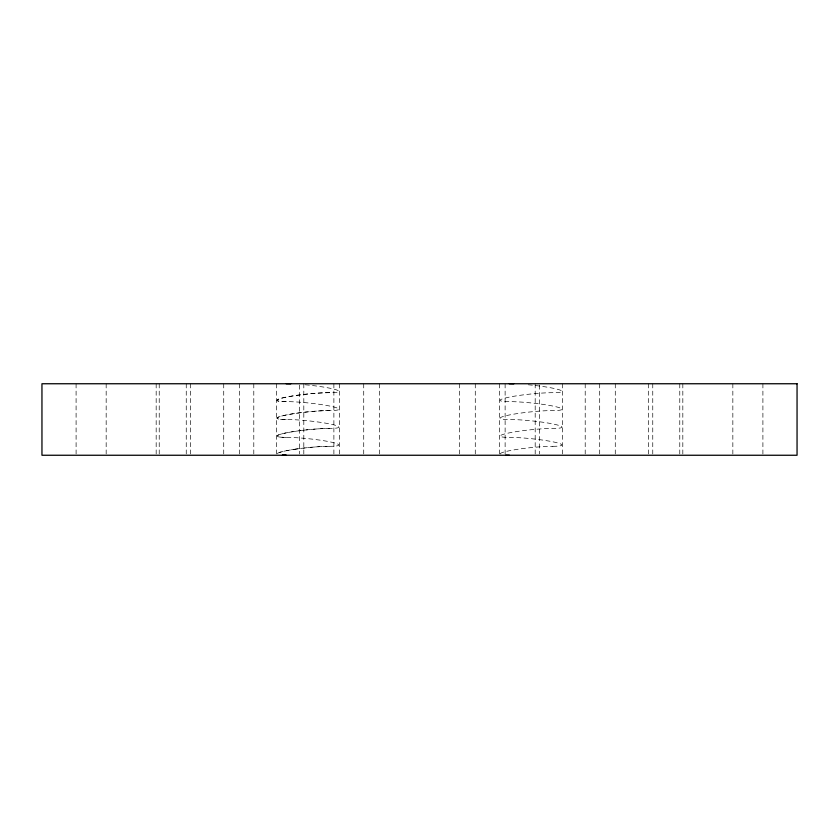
<?xml version="1.0" encoding="UTF-8"?>
<svg xmlns="http://www.w3.org/2000/svg" width="839" height="839" viewBox="0 0 839 839"><rect width="100%" height="100%" fill="white"/><g stroke="black" fill="none" stroke-linecap="round" stroke-linejoin="round"><path stroke-width="0.63" stroke-dasharray="4.2 3.15" d="M762.903 383.748L762.903 453.951M732.846 383.748L732.846 453.951M682.831 383.748L682.82 453.951M679.779 383.748L679.779 453.951M652.763 383.748L652.763 453.951M648.306 383.748L648.316 453.951M615.281 383.748L615.27 453.951M599.696 383.748L599.696 453.951M585.202 383.748L585.202 453.951M562.497 383.748L562.508 453.951M539.498 385.049L539.487 453.951M535.188 383.748L535.188 453.951M505.12 383.748L505.12 453.951M499.583 383.748L499.625 453.951M475.273 383.748L475.273 453.951M459.541 383.748L459.552 453.951M379.459 383.748L379.459 453.951M363.727 383.748L363.727 453.951M339.459 383.748L339.417 453.951M333.88 383.748L333.891 453.951M303.812 383.748L303.812 453.951M299.502 385.049L299.502 453.951M276.513 383.748L276.534 453.951M253.798 383.748L253.798 453.951M239.314 383.748L239.314 453.951M223.73 383.748L223.73 453.951M190.684 383.748L190.684 453.951M186.248 383.748L186.248 453.951M159.221 383.748L159.221 453.951M156.169 383.748L156.169 453.951M106.165 383.748L106.165 453.951M76.087 383.748L76.097 453.951M552.817 446.296A31.106 3.157 5.9 0 0 552.985 441.838A31.106 3.157 5.9 0 0 509.273 437.371A31.106 3.157 -5.9 0 1 509.158 432.903A31.106 3.157 -5.9 0 1 552.859 428.435A31.106 3.157 5.9 0 0 552.985 423.968A31.106 3.157 5.9 0 0 509.273 419.5A31.106 3.157 -5.9 0 1 509.116 415.022A31.106 3.157 -5.9 0 1 552.817 410.565A31.106 3.157 5.9 0 0 552.985 406.086A31.106 3.157 5.9 0 0 509.273 401.629A31.106 3.157 -5.9 0 1 509.116 397.151A31.106 3.157 -5.9 0 1 552.817 392.694A31.106 3.157 5.9 0 0 559.036 389.726A31.106 3.157 5.9 0 0 528.255 384.776M500.222 454.025A31.106 3.157 -5.9 0 1 518.68 449.138A31.106 3.157 -5.9 0 1 552.859 446.317M305.197 384.776A31.106 3.157 5.9 0 1 335.988 389.726A31.106 3.157 5.9 0 1 329.769 392.673A31.106 3.157 -5.9 0 0 286.015 397.151A31.106 3.157 -5.9 0 0 286.183 401.619A31.106 3.157 5.9 0 1 329.926 406.086A31.106 3.157 5.9 0 1 329.769 410.554A31.106 3.157 -5.9 0 0 286.015 415.022A31.106 3.157 -5.9 0 0 286.183 419.49A31.106 3.157 5.9 0 1 329.884 423.968A31.106 3.157 5.9 0 1 329.717 428.425A31.106 3.157 -5.9 0 0 286.015 432.903A31.106 3.157 -5.9 0 0 286.183 437.36A31.106 3.157 5.9 0 1 329.884 441.838A31.106 3.157 5.9 0 1 329.717 446.296M286.225 419.49A31.106 3.157 -5.9 0 1 286.057 415.022A31.106 3.157 -5.9 0 1 329.769 410.565M286.225 401.619A31.106 3.157 -5.9 0 1 286.057 397.151A31.106 3.157 -5.9 0 1 329.769 392.694M286.225 437.36A31.106 3.157 -5.9 0 1 286.057 432.903A31.106 3.157 -5.9 0 1 329.769 428.435M295.58 449.138A31.106 3.157 -5.9 0 0 277.132 454.025A31.106 3.157 -5.9 0 1 295.538 449.138A31.106 3.157 -5.9 0 1 329.717 446.317A31.106 3.157 -5.9 0 0 295.58 449.138"/><path stroke-width="1.26" d="M509.273 383.759A31.106 3.157 5.9 0 1 513.783 383.832M509.325 455.231A31.106 3.157 -5.9 0 1 505.613 455.158M286.225 383.759A31.106 3.157 5.9 0 1 290.724 383.832M797.05 383.748L41.95 383.748L41.96 455.252L797.05 455.252L797.05 383.748M282.512 455.158A31.106 3.157 -5.9 0 0 286.225 455.231A31.106 3.157 -5.9 0 1 282.47 455.158"/></g></svg>
